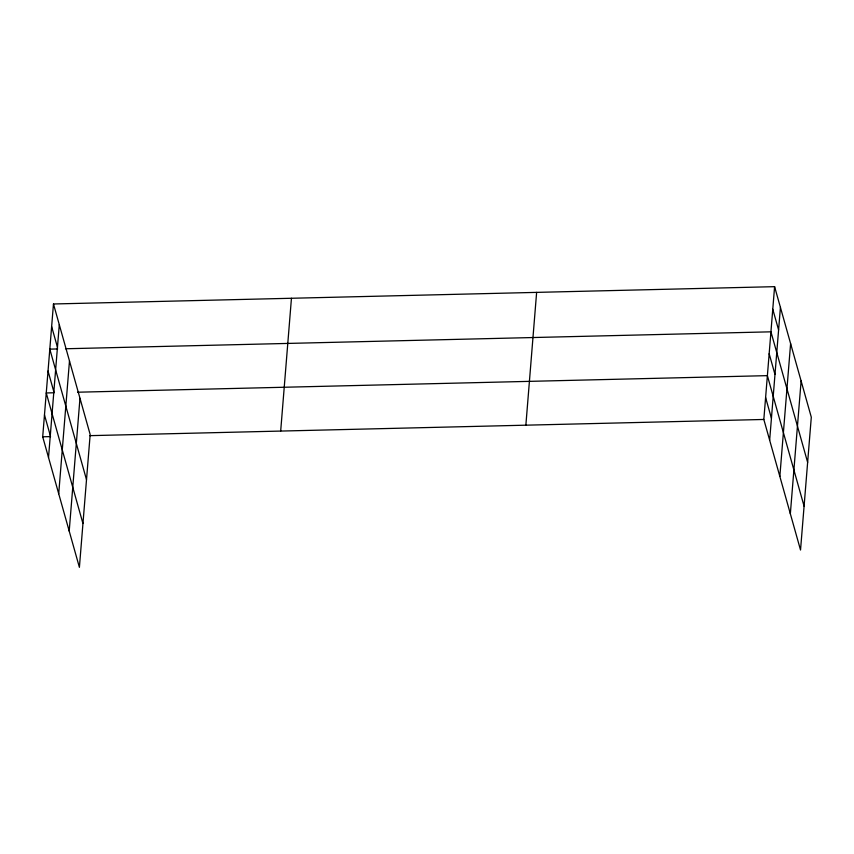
<?xml version="1.0" encoding="UTF-8"?>
<svg xmlns="http://www.w3.org/2000/svg" width="854" height="854" viewBox="0 0 854 854"><rect width="100%" height="100%" fill="white"/><g stroke="black" fill="none" stroke-linecap="round" stroke-linejoin="round"><path stroke-width="1.28" d="M53.471 303.981L90.172 434.537L79.401 567.334L42.7 436.789L53.471 303.981L774.599 286.666L811.3 417.211L800.529 550.019L763.828 419.463L774.599 286.666M48.518 457.498L59.289 324.701M58.712 493.751L69.484 360.943M69.206 531.092L79.977 398.284M280.678 431.067L291.449 298.27M525.861 425.185L536.632 292.378M769.657 440.184L780.428 307.376M779.841 476.425L790.612 343.628M790.345 513.766L801.116 380.969M57.656 348.944L49.81 349.137L86.5 479.681M65.502 348.763L770.938 331.822L807.638 462.366M54.101 392.776L46.255 392.957L82.945 523.513M77.639 392.21L767.383 375.643L804.084 506.187M42.7 436.789L50.546 436.597M89.777 435.657L763.828 419.463M772.774 309.244L778.592 329.954M769.166 353.727L774.984 374.447M765.611 397.558L771.429 418.268M51.635 326.559L57.464 347.279M48.027 371.052L53.855 391.762M44.472 414.873L50.301 435.593"/></g></svg>
